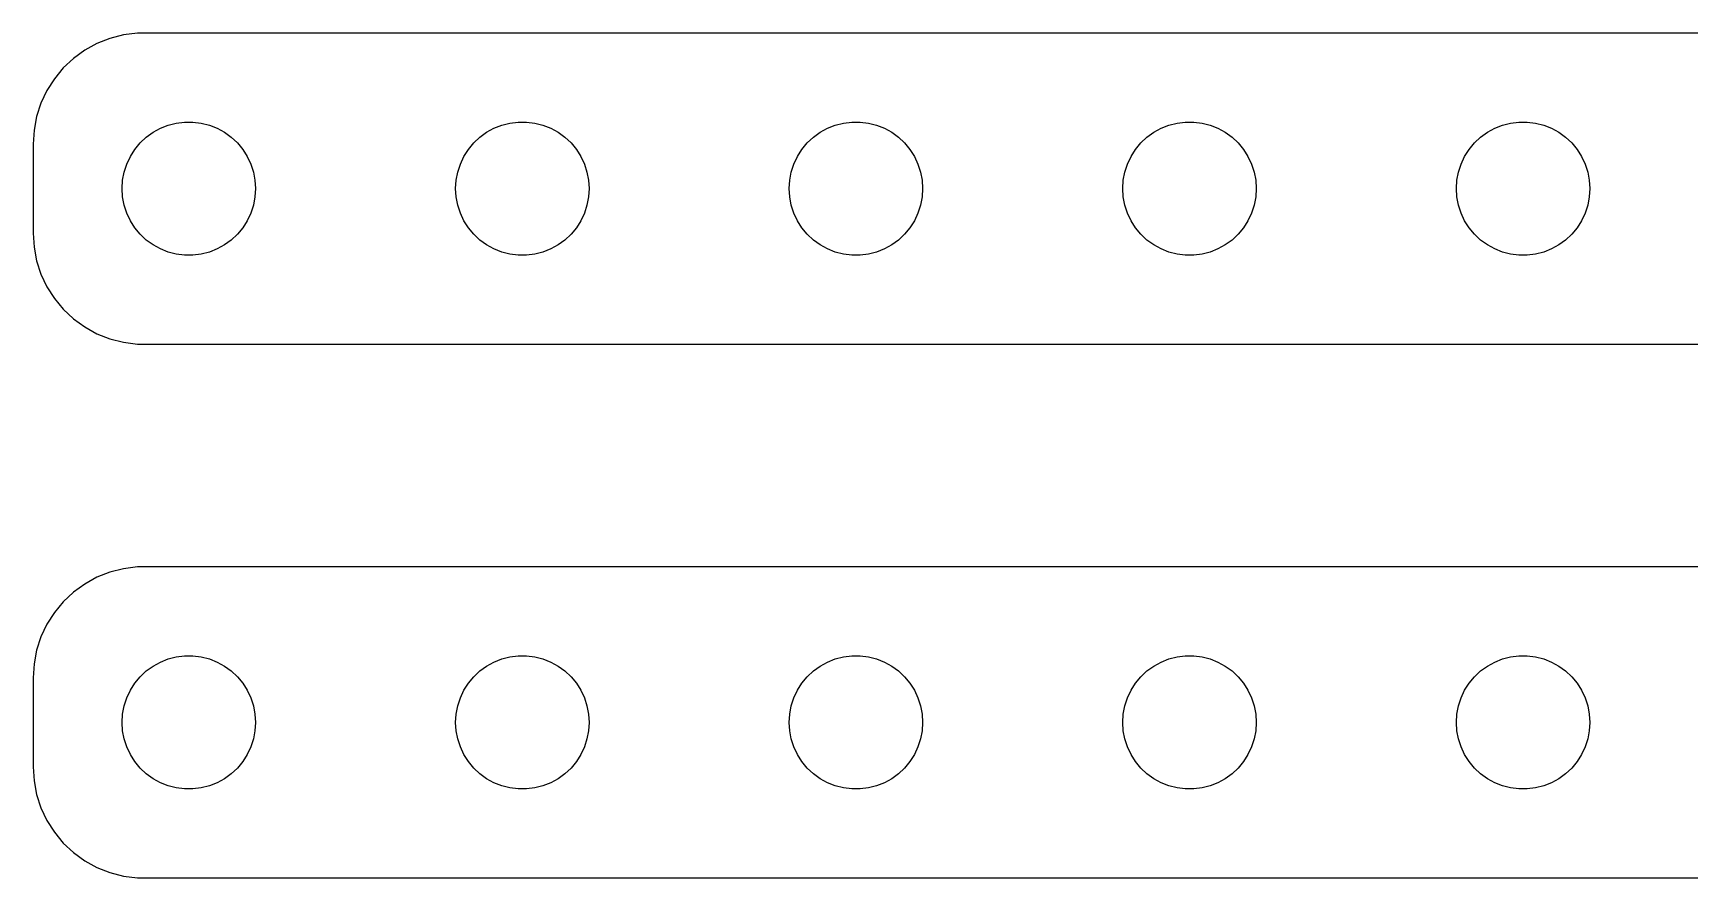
# Model space of a CAD drawing. Header units: metres. Extents: x -74 to 74, y 113 to 223.
# Drawn here: x -74.5 to 0, y 113 to 151 of the extents above; entities that cross this region are included whole.
import ezdxf

# ---------------------------------------------------------------- set-up
doc = ezdxf.new("R2010")
doc.units = ezdxf.units.M

msp = doc.modelspace()

# ---------------------------------------------------------------- linework, layer by layer
for p, q in [((-71.6289, 150.524), (-72.1791, 150.222)), ((-71.0451, 150.755), (-71.6289, 150.524)), ((-70.4369, 150.911), (-71.0451, 150.755)), ((-69.8139, 150.99), (-70.4369, 150.911)), ((69.8139, 150.99), (-69.8139, 150.99)), ((-72.6871, 149.853), (-73.1448, 149.423)), ((-72.1791, 150.222), (-72.6871, 149.853)), ((-73.1448, 149.423), (-73.5451, 148.939)), ((-73.8815, 148.409), (-74.1489, 147.841)), ((-73.5451, 148.939), (-73.8815, 148.409)), ((-74.1489, 147.841), (-74.3429, 147.243)), ((-74.3429, 147.243), (-74.4606, 146.627)), ((-68.7773, 146.714), (-68.427, 146.853)), ((-68.427, 146.853), (-68.0621, 146.947)), ((-68.0621, 146.947), (-67.6884, 146.994)), ((-67.6884, 146.994), (-67.3116, 146.994)), ((-67.3116, 146.994), (-66.9379, 146.947)), ((-66.9379, 146.947), (-66.573, 146.853)), ((-66.573, 146.853), (-66.2227, 146.714)), ((-53.7773, 146.714), (-53.427, 146.853)), ((-53.427, 146.853), (-53.0621, 146.947)), ((-53.0621, 146.947), (-52.6884, 146.994)), ((-52.6884, 146.994), (-52.3116, 146.994)), ((-52.3116, 146.994), (-51.9379, 146.947)), ((-51.9379, 146.947), (-51.5729, 146.853)), ((-51.5729, 146.853), (-51.2227, 146.714)), ((-38.7773, 146.714), (-38.427, 146.853)), ((-38.427, 146.853), (-38.0621, 146.947)), ((-38.0621, 146.947), (-37.6884, 146.994)), ((-37.6884, 146.994), (-37.3116, 146.994)), ((-37.3116, 146.994), (-36.9379, 146.947)), ((-36.9379, 146.947), (-36.5729, 146.853)), ((-36.5729, 146.853), (-36.2227, 146.714)), ((-23.7773, 146.714), (-23.427, 146.853)), ((-23.427, 146.853), (-23.0621, 146.947)), ((-23.0621, 146.947), (-22.6884, 146.994)), ((-22.6884, 146.994), (-22.3116, 146.994)), ((-22.3116, 146.994), (-21.9379, 146.947)), ((-21.9379, 146.947), (-21.5729, 146.853)), ((-21.5729, 146.853), (-21.2227, 146.714)), ((-8.77733, 146.714), (-8.42705, 146.853)), ((-8.42705, 146.853), (-8.06213, 146.947)), ((-8.06213, 146.947), (-7.68837, 146.994)), ((-7.68837, 146.994), (-7.31161, 146.994)), ((-7.31161, 146.994), (-6.93785, 146.947)), ((-6.93785, 146.947), (-6.57294, 146.853)), ((-6.57294, 146.853), (-6.22266, 146.714)), ((-74.4606, 146.627), (-74.5, 146)), ((-69.927, 145.763), (-69.6869, 146.054)), ((-69.6869, 146.054), (-69.4123, 146.312)), ((-69.4123, 146.312), (-69.1075, 146.533)), ((-69.1075, 146.533), (-68.7773, 146.714)), ((-66.2227, 146.714), (-65.8925, 146.533)), ((-65.8925, 146.533), (-65.5877, 146.312)), ((-65.5877, 146.312), (-65.3131, 146.054)), ((-65.3131, 146.054), (-65.073, 145.763)), ((-54.927, 145.763), (-54.6869, 146.054)), ((-54.6869, 146.054), (-54.4123, 146.312)), ((-54.4123, 146.312), (-54.1075, 146.533)), ((-54.1075, 146.533), (-53.7773, 146.714)), ((-51.2227, 146.714), (-50.8925, 146.533)), ((-50.8925, 146.533), (-50.5877, 146.312)), ((-50.5877, 146.312), (-50.3131, 146.054)), ((-50.3131, 146.054), (-50.0729, 145.763)), ((-39.927, 145.763), (-39.6869, 146.054)), ((-39.6869, 146.054), (-39.4123, 146.312)), ((-39.4123, 146.312), (-39.1075, 146.533)), ((-39.1075, 146.533), (-38.7773, 146.714)), ((-36.2227, 146.714), (-35.8925, 146.533)), ((-35.8925, 146.533), (-35.5877, 146.312)), ((-35.5877, 146.312), (-35.3131, 146.054)), ((-35.3131, 146.054), (-35.0729, 145.763)), ((-24.927, 145.763), (-24.6869, 146.054)), ((-24.6869, 146.054), (-24.4123, 146.312)), ((-24.4123, 146.312), (-24.1075, 146.533)), ((-24.1075, 146.533), (-23.7773, 146.714)), ((-21.2227, 146.714), (-20.8925, 146.533)), ((-20.8925, 146.533), (-20.5877, 146.312)), ((-20.5877, 146.312), (-20.3131, 146.054)), ((-20.3131, 146.054), (-20.0729, 145.763)), ((-9.92705, 145.763), (-9.6869, 146.054)), ((-9.6869, 146.054), (-9.41226, 146.312)), ((-9.41226, 146.312), (-9.10747, 146.533)), ((-9.10747, 146.533), (-8.77733, 146.714)), ((-6.22266, 146.714), (-5.89252, 146.533)), ((-5.89252, 146.533), (-5.58772, 146.312)), ((-5.58772, 146.312), (-5.31308, 146.054)), ((-5.31308, 146.054), (-5.07294, 145.763)), ((-74.5, 146), (-74.5, 142)), ((-70.2893, 145.104), (-70.1289, 145.445)), ((-70.1289, 145.445), (-69.927, 145.763)), ((-65.073, 145.763), (-64.8711, 145.445)), ((-64.8711, 145.445), (-64.7107, 145.104)), ((-55.2893, 145.104), (-55.1289, 145.445)), ((-55.1289, 145.445), (-54.927, 145.763)), ((-50.0729, 145.763), (-49.8711, 145.445)), ((-49.8711, 145.445), (-49.7107, 145.104)), ((-40.2893, 145.104), (-40.1289, 145.445)), ((-40.1289, 145.445), (-39.927, 145.763)), ((-35.0729, 145.763), (-34.8711, 145.445)), ((-34.8711, 145.445), (-34.7107, 145.104)), ((-25.2893, 145.104), (-25.1289, 145.445)), ((-25.1289, 145.445), (-24.927, 145.763)), ((-20.0729, 145.763), (-19.8711, 145.445)), ((-19.8711, 145.445), (-19.7107, 145.104)), ((-10.2893, 145.104), (-10.1289, 145.445)), ((-10.1289, 145.445), (-9.92705, 145.763)), ((-5.07294, 145.763), (-4.87108, 145.445)), ((-4.87108, 145.445), (-4.71066, 145.104)), ((-70.4763, 144.376), (-70.4057, 144.746)), ((-70.4057, 144.746), (-70.2893, 145.104)), ((-64.7107, 145.104), (-64.5943, 144.746)), ((-64.5943, 144.746), (-64.5237, 144.376)), ((-55.4763, 144.376), (-55.4057, 144.746)), ((-55.4057, 144.746), (-55.2893, 145.104)), ((-49.7107, 145.104), (-49.5942, 144.746)), ((-49.5942, 144.746), (-49.5237, 144.376)), ((-40.4763, 144.376), (-40.4057, 144.746)), ((-40.4057, 144.746), (-40.2893, 145.104)), ((-34.7107, 145.104), (-34.5942, 144.746)), ((-34.5942, 144.746), (-34.5237, 144.376)), ((-25.4763, 144.376), (-25.4057, 144.746)), ((-25.4057, 144.746), (-25.2893, 145.104)), ((-19.7107, 145.104), (-19.5942, 144.746)), ((-19.5942, 144.746), (-19.5237, 144.376)), ((-10.4763, 144.376), (-10.4057, 144.746)), ((-10.4057, 144.746), (-10.2893, 145.104)), ((-4.71066, 145.104), (-4.59424, 144.746)), ((-4.59424, 144.746), (-4.52365, 144.376)), ((-70.5, 144), (-70.4763, 144.376)), ((-70.4763, 143.624), (-70.5, 144)), ((-64.5237, 144.376), (-64.5, 144)), ((-64.5, 144), (-64.5237, 143.624)), ((-55.5, 144), (-55.4763, 144.376)), ((-55.4763, 143.624), (-55.5, 144)), ((-49.5237, 144.376), (-49.5, 144)), ((-49.5, 144), (-49.5237, 143.624)), ((-40.5, 144), (-40.4763, 144.376)), ((-40.4763, 143.624), (-40.5, 144)), ((-34.5237, 144.376), (-34.5, 144)), ((-34.5, 144), (-34.5237, 143.624)), ((-25.5, 144), (-25.4763, 144.376)), ((-25.4763, 143.624), (-25.5, 144)), ((-19.5237, 144.376), (-19.5, 144)), ((-19.5, 144), (-19.5237, 143.624)), ((-10.5, 144), (-10.4763, 144.376)), ((-10.4763, 143.624), (-10.5, 144)), ((-4.52365, 144.376), (-4.5, 144)), ((-4.5, 144), (-4.52365, 143.624)), ((-70.4057, 143.254), (-70.4763, 143.624)), ((-70.2893, 142.896), (-70.4057, 143.254)), ((-64.5943, 143.254), (-64.7107, 142.896)), ((-64.5237, 143.624), (-64.5943, 143.254)), ((-55.4057, 143.254), (-55.4763, 143.624)), ((-55.2893, 142.896), (-55.4057, 143.254)), ((-49.5942, 143.254), (-49.7107, 142.896)), ((-49.5237, 143.624), (-49.5942, 143.254)), ((-40.4057, 143.254), (-40.4763, 143.624)), ((-40.2893, 142.896), (-40.4057, 143.254)), ((-34.5942, 143.254), (-34.7107, 142.896)), ((-34.5237, 143.624), (-34.5942, 143.254)), ((-25.4057, 143.254), (-25.4763, 143.624)), ((-25.2893, 142.896), (-25.4057, 143.254)), ((-19.5942, 143.254), (-19.7107, 142.896)), ((-19.5237, 143.624), (-19.5942, 143.254)), ((-10.4057, 143.254), (-10.4763, 143.624)), ((-10.2893, 142.896), (-10.4057, 143.254)), ((-4.59424, 143.254), (-4.71066, 142.896)), ((-4.52365, 143.624), (-4.59424, 143.254)), ((-70.1289, 142.555), (-70.2893, 142.896)), ((-69.927, 142.237), (-70.1289, 142.555)), ((-64.8711, 142.555), (-65.073, 142.237)), ((-64.7107, 142.896), (-64.8711, 142.555)), ((-55.1289, 142.555), (-55.2893, 142.896)), ((-54.927, 142.237), (-55.1289, 142.555)), ((-49.8711, 142.555), (-50.0729, 142.237)), ((-49.7107, 142.896), (-49.8711, 142.555)), ((-40.1289, 142.555), (-40.2893, 142.896)), ((-39.927, 142.237), (-40.1289, 142.555)), ((-34.8711, 142.555), (-35.0729, 142.237)), ((-34.7107, 142.896), (-34.8711, 142.555)), ((-25.1289, 142.555), (-25.2893, 142.896)), ((-24.927, 142.237), (-25.1289, 142.555)), ((-19.8711, 142.555), (-20.0729, 142.237)), ((-19.7107, 142.896), (-19.8711, 142.555)), ((-10.1289, 142.555), (-10.2893, 142.896)), ((-9.92705, 142.237), (-10.1289, 142.555)), ((-4.87108, 142.555), (-5.07294, 142.237)), ((-4.71066, 142.896), (-4.87108, 142.555)), ((-74.5, 142), (-74.4606, 141.373)), ((-69.6869, 141.946), (-69.927, 142.237)), ((-69.4123, 141.688), (-69.6869, 141.946)), ((-69.1075, 141.467), (-69.4123, 141.688)), ((-65.5877, 141.688), (-65.8925, 141.467)), ((-65.3131, 141.946), (-65.5877, 141.688)), ((-65.073, 142.237), (-65.3131, 141.946)), ((-54.6869, 141.946), (-54.927, 142.237)), ((-54.4123, 141.688), (-54.6869, 141.946)), ((-54.1075, 141.467), (-54.4123, 141.688)), ((-50.5877, 141.688), (-50.8925, 141.467)), ((-50.3131, 141.946), (-50.5877, 141.688)), ((-50.0729, 142.237), (-50.3131, 141.946)), ((-39.6869, 141.946), (-39.927, 142.237)), ((-39.4123, 141.688), (-39.6869, 141.946)), ((-39.1075, 141.467), (-39.4123, 141.688)), ((-35.5877, 141.688), (-35.8925, 141.467)), ((-35.3131, 141.946), (-35.5877, 141.688)), ((-35.0729, 142.237), (-35.3131, 141.946)), ((-24.6869, 141.946), (-24.927, 142.237)), ((-24.4123, 141.688), (-24.6869, 141.946)), ((-24.1075, 141.467), (-24.4123, 141.688)), ((-20.5877, 141.688), (-20.8925, 141.467)), ((-20.3131, 141.946), (-20.5877, 141.688)), ((-20.0729, 142.237), (-20.3131, 141.946)), ((-9.6869, 141.946), (-9.92705, 142.237)), ((-9.41226, 141.688), (-9.6869, 141.946)), ((-9.10747, 141.467), (-9.41226, 141.688)), ((-5.58772, 141.688), (-5.89252, 141.467)), ((-5.31308, 141.946), (-5.58772, 141.688)), ((-5.07294, 142.237), (-5.31308, 141.946)), ((-74.4606, 141.373), (-74.3429, 140.757)), ((-68.7773, 141.286), (-69.1075, 141.467)), ((-68.427, 141.147), (-68.7773, 141.286)), ((-68.0621, 141.053), (-68.427, 141.147)), ((-67.6884, 141.006), (-68.0621, 141.053)), ((-67.3116, 141.006), (-67.6884, 141.006)), ((-66.9379, 141.053), (-67.3116, 141.006)), ((-66.573, 141.147), (-66.9379, 141.053)), ((-66.2227, 141.286), (-66.573, 141.147)), ((-65.8925, 141.467), (-66.2227, 141.286)), ((-53.7773, 141.286), (-54.1075, 141.467)), ((-53.427, 141.147), (-53.7773, 141.286)), ((-53.0621, 141.053), (-53.427, 141.147)), ((-52.6884, 141.006), (-53.0621, 141.053)), ((-52.3116, 141.006), (-52.6884, 141.006)), ((-51.9379, 141.053), (-52.3116, 141.006)), ((-51.5729, 141.147), (-51.9379, 141.053)), ((-51.2227, 141.286), (-51.5729, 141.147)), ((-50.8925, 141.467), (-51.2227, 141.286)), ((-38.7773, 141.286), (-39.1075, 141.467)), ((-38.427, 141.147), (-38.7773, 141.286)), ((-38.0621, 141.053), (-38.427, 141.147)), ((-37.6884, 141.006), (-38.0621, 141.053)), ((-37.3116, 141.006), (-37.6884, 141.006)), ((-36.9379, 141.053), (-37.3116, 141.006)), ((-36.5729, 141.147), (-36.9379, 141.053)), ((-36.2227, 141.286), (-36.5729, 141.147)), ((-35.8925, 141.467), (-36.2227, 141.286)), ((-23.7773, 141.286), (-24.1075, 141.467)), ((-23.427, 141.147), (-23.7773, 141.286)), ((-23.0621, 141.053), (-23.427, 141.147)), ((-22.6884, 141.006), (-23.0621, 141.053)), ((-22.3116, 141.006), (-22.6884, 141.006)), ((-21.9379, 141.053), (-22.3116, 141.006)), ((-21.5729, 141.147), (-21.9379, 141.053)), ((-21.2227, 141.286), (-21.5729, 141.147)), ((-20.8925, 141.467), (-21.2227, 141.286)), ((-8.77733, 141.286), (-9.10747, 141.467)), ((-8.42705, 141.147), (-8.77733, 141.286)), ((-8.06213, 141.053), (-8.42705, 141.147)), ((-7.68837, 141.006), (-8.06213, 141.053)), ((-7.31161, 141.006), (-7.68837, 141.006)), ((-6.93785, 141.053), (-7.31161, 141.006)), ((-6.57294, 141.147), (-6.93785, 141.053)), ((-6.22266, 141.286), (-6.57294, 141.147)), ((-5.89252, 141.467), (-6.22266, 141.286)), ((-74.3429, 140.757), (-74.1489, 140.159)), ((-74.1489, 140.159), (-73.8815, 139.591)), ((-73.8815, 139.591), (-73.5451, 139.061)), ((-73.5451, 139.061), (-73.1448, 138.577)), ((-73.1448, 138.577), (-72.6871, 138.147)), ((-72.6871, 138.147), (-72.1791, 137.778)), ((-72.1791, 137.778), (-71.6289, 137.476)), ((-71.6289, 137.476), (-71.0451, 137.245)), ((-71.0451, 137.245), (-70.4369, 137.089)), ((-70.4369, 137.089), (-69.8139, 137.01)), ((-69.8139, 137.01), (69.8139, 137.01)), ((-71.0451, 126.755), (-71.6289, 126.524)), ((-70.4369, 126.911), (-71.0451, 126.755)), ((-69.8139, 126.99), (-70.4369, 126.911)), ((69.8139, 126.99), (-69.8139, 126.99)), ((-72.1791, 126.222), (-72.6871, 125.853)), ((-71.6289, 126.524), (-72.1791, 126.222)), ((-73.1448, 125.423), (-73.5451, 124.939)), ((-72.6871, 125.853), (-73.1448, 125.423)), ((-73.5451, 124.939), (-73.8815, 124.409)), ((-74.1489, 123.841), (-74.3429, 123.243)), ((-73.8815, 124.409), (-74.1489, 123.841)), ((-74.3429, 123.243), (-74.4606, 122.627)), ((-68.427, 122.853), (-68.0621, 122.947)), ((-68.0621, 122.947), (-67.6884, 122.994)), ((-67.6884, 122.994), (-67.3116, 122.994)), ((-67.3116, 122.994), (-66.9379, 122.947)), ((-66.9379, 122.947), (-66.573, 122.853)), ((-53.427, 122.853), (-53.0621, 122.947)), ((-53.0621, 122.947), (-52.6884, 122.994)), ((-52.6884, 122.994), (-52.3116, 122.994)), ((-52.3116, 122.994), (-51.9379, 122.947)), ((-51.9379, 122.947), (-51.5729, 122.853)), ((-38.427, 122.853), (-38.0621, 122.947)), ((-38.0621, 122.947), (-37.6884, 122.994)), ((-37.6884, 122.994), (-37.3116, 122.994)), ((-37.3116, 122.994), (-36.9379, 122.947)), ((-36.9379, 122.947), (-36.5729, 122.853)), ((-23.427, 122.853), (-23.0621, 122.947)), ((-23.0621, 122.947), (-22.6884, 122.994)), ((-22.6884, 122.994), (-22.3116, 122.994)), ((-22.3116, 122.994), (-21.9379, 122.947)), ((-21.9379, 122.947), (-21.5729, 122.853)), ((-8.42705, 122.853), (-8.06213, 122.947)), ((-8.06213, 122.947), (-7.68837, 122.994)), ((-7.68837, 122.994), (-7.31161, 122.994)), ((-7.31161, 122.994), (-6.93785, 122.947)), ((-6.93785, 122.947), (-6.57294, 122.853)), ((-74.4606, 122.627), (-74.5, 122)), ((-69.6869, 122.054), (-69.4123, 122.312)), ((-69.4123, 122.312), (-69.1075, 122.533)), ((-69.1075, 122.533), (-68.7773, 122.714)), ((-68.7773, 122.714), (-68.427, 122.853)), ((-66.573, 122.853), (-66.2227, 122.714)), ((-66.2227, 122.714), (-65.8925, 122.533)), ((-65.8925, 122.533), (-65.5877, 122.312)), ((-65.5877, 122.312), (-65.3131, 122.054)), ((-54.6869, 122.054), (-54.4123, 122.312)), ((-54.4123, 122.312), (-54.1075, 122.533)), ((-54.1075, 122.533), (-53.7773, 122.714)), ((-53.7773, 122.714), (-53.427, 122.853)), ((-51.5729, 122.853), (-51.2227, 122.714)), ((-51.2227, 122.714), (-50.8925, 122.533)), ((-50.8925, 122.533), (-50.5877, 122.312)), ((-50.5877, 122.312), (-50.3131, 122.054)), ((-39.6869, 122.054), (-39.4123, 122.312)), ((-39.4123, 122.312), (-39.1075, 122.533)), ((-39.1075, 122.533), (-38.7773, 122.714)), ((-38.7773, 122.714), (-38.427, 122.853)), ((-36.5729, 122.853), (-36.2227, 122.714)), ((-36.2227, 122.714), (-35.8925, 122.533)), ((-35.8925, 122.533), (-35.5877, 122.312)), ((-35.5877, 122.312), (-35.3131, 122.054)), ((-24.6869, 122.054), (-24.4123, 122.312)), ((-24.4123, 122.312), (-24.1075, 122.533)), ((-24.1075, 122.533), (-23.7773, 122.714)), ((-23.7773, 122.714), (-23.427, 122.853)), ((-21.5729, 122.853), (-21.2227, 122.714)), ((-21.2227, 122.714), (-20.8925, 122.533)), ((-20.8925, 122.533), (-20.5877, 122.312)), ((-20.5877, 122.312), (-20.3131, 122.054)), ((-9.6869, 122.054), (-9.41226, 122.312)), ((-9.41226, 122.312), (-9.10747, 122.533)), ((-9.10747, 122.533), (-8.77733, 122.714)), ((-8.77733, 122.714), (-8.42705, 122.853)), ((-6.57294, 122.853), (-6.22266, 122.714)), ((-6.22266, 122.714), (-5.89252, 122.533)), ((-5.89252, 122.533), (-5.58772, 122.312)), ((-5.58772, 122.312), (-5.31308, 122.054)), ((-74.5, 122), (-74.5, 118)), ((-70.2893, 121.104), (-70.1289, 121.445)), ((-70.1289, 121.445), (-69.927, 121.763)), ((-69.927, 121.763), (-69.6869, 122.054)), ((-65.3131, 122.054), (-65.073, 121.763)), ((-65.073, 121.763), (-64.8711, 121.445)), ((-64.8711, 121.445), (-64.7107, 121.104)), ((-55.2893, 121.104), (-55.1289, 121.445)), ((-55.1289, 121.445), (-54.927, 121.763)), ((-54.927, 121.763), (-54.6869, 122.054)), ((-50.3131, 122.054), (-50.0729, 121.763)), ((-50.0729, 121.763), (-49.8711, 121.445)), ((-49.8711, 121.445), (-49.7107, 121.104)), ((-40.2893, 121.104), (-40.1289, 121.445)), ((-40.1289, 121.445), (-39.927, 121.763)), ((-39.927, 121.763), (-39.6869, 122.054)), ((-35.3131, 122.054), (-35.0729, 121.763)), ((-35.0729, 121.763), (-34.8711, 121.445)), ((-34.8711, 121.445), (-34.7107, 121.104)), ((-25.2893, 121.104), (-25.1289, 121.445)), ((-25.1289, 121.445), (-24.927, 121.763)), ((-24.927, 121.763), (-24.6869, 122.054)), ((-20.3131, 122.054), (-20.0729, 121.763)), ((-20.0729, 121.763), (-19.8711, 121.445)), ((-19.8711, 121.445), (-19.7107, 121.104)), ((-10.2893, 121.104), (-10.1289, 121.445)), ((-10.1289, 121.445), (-9.92705, 121.763)), ((-9.92705, 121.763), (-9.6869, 122.054)), ((-5.31308, 122.054), (-5.07294, 121.763)), ((-5.07294, 121.763), (-4.87108, 121.445)), ((-4.87108, 121.445), (-4.71066, 121.104)), ((-70.4763, 120.376), (-70.4057, 120.746)), ((-70.4057, 120.746), (-70.2893, 121.104)), ((-64.7107, 121.104), (-64.5943, 120.746)), ((-64.5943, 120.746), (-64.5237, 120.376)), ((-55.4763, 120.376), (-55.4057, 120.746)), ((-55.4057, 120.746), (-55.2893, 121.104)), ((-49.7107, 121.104), (-49.5942, 120.746)), ((-49.5942, 120.746), (-49.5237, 120.376)), ((-40.4763, 120.376), (-40.4057, 120.746)), ((-40.4057, 120.746), (-40.2893, 121.104)), ((-34.7107, 121.104), (-34.5942, 120.746)), ((-34.5942, 120.746), (-34.5237, 120.376)), ((-25.4763, 120.376), (-25.4057, 120.746)), ((-25.4057, 120.746), (-25.2893, 121.104)), ((-19.7107, 121.104), (-19.5942, 120.746)), ((-19.5942, 120.746), (-19.5237, 120.376)), ((-10.4763, 120.376), (-10.4057, 120.746)), ((-10.4057, 120.746), (-10.2893, 121.104)), ((-4.71066, 121.104), (-4.59424, 120.746)), ((-4.59424, 120.746), (-4.52365, 120.376)), ((-70.5, 120), (-70.4763, 120.376)), ((-70.4763, 119.624), (-70.5, 120)), ((-64.5237, 120.376), (-64.5, 120)), ((-64.5, 120), (-64.5237, 119.624)), ((-55.5, 120), (-55.4763, 120.376)), ((-55.4763, 119.624), (-55.5, 120)), ((-49.5237, 120.376), (-49.5, 120)), ((-49.5, 120), (-49.5237, 119.624)), ((-40.5, 120), (-40.4763, 120.376)), ((-40.4763, 119.624), (-40.5, 120)), ((-34.5237, 120.376), (-34.5, 120)), ((-34.5, 120), (-34.5237, 119.624)), ((-25.5, 120), (-25.4763, 120.376)), ((-25.4763, 119.624), (-25.5, 120)), ((-19.5237, 120.376), (-19.5, 120)), ((-19.5, 120), (-19.5237, 119.624)), ((-10.5, 120), (-10.4763, 120.376)), ((-10.4763, 119.624), (-10.5, 120)), ((-4.52365, 120.376), (-4.5, 120)), ((-4.5, 120), (-4.52365, 119.624)), ((-70.4057, 119.254), (-70.4763, 119.624)), ((-70.2893, 118.896), (-70.4057, 119.254)), ((-64.5943, 119.254), (-64.7107, 118.896)), ((-64.5237, 119.624), (-64.5943, 119.254)), ((-55.4057, 119.254), (-55.4763, 119.624)), ((-55.2893, 118.896), (-55.4057, 119.254)), ((-49.5942, 119.254), (-49.7107, 118.896)), ((-49.5237, 119.624), (-49.5942, 119.254)), ((-40.4057, 119.254), (-40.4763, 119.624)), ((-40.2893, 118.896), (-40.4057, 119.254)), ((-34.5942, 119.254), (-34.7107, 118.896)), ((-34.5237, 119.624), (-34.5942, 119.254)), ((-25.4057, 119.254), (-25.4763, 119.624)), ((-25.2893, 118.896), (-25.4057, 119.254)), ((-19.5942, 119.254), (-19.7107, 118.896)), ((-19.5237, 119.624), (-19.5942, 119.254)), ((-10.4057, 119.254), (-10.4763, 119.624)), ((-10.2893, 118.896), (-10.4057, 119.254)), ((-4.59424, 119.254), (-4.71066, 118.896)), ((-4.52365, 119.624), (-4.59424, 119.254)), ((-70.1289, 118.555), (-70.2893, 118.896)), ((-69.927, 118.237), (-70.1289, 118.555)), ((-64.8711, 118.555), (-65.073, 118.237)), ((-64.7107, 118.896), (-64.8711, 118.555)), ((-55.1289, 118.555), (-55.2893, 118.896)), ((-54.927, 118.237), (-55.1289, 118.555)), ((-49.8711, 118.555), (-50.0729, 118.237)), ((-49.7107, 118.896), (-49.8711, 118.555)), ((-40.1289, 118.555), (-40.2893, 118.896)), ((-39.927, 118.237), (-40.1289, 118.555)), ((-34.8711, 118.555), (-35.0729, 118.237)), ((-34.7107, 118.896), (-34.8711, 118.555)), ((-25.1289, 118.555), (-25.2893, 118.896)), ((-24.927, 118.237), (-25.1289, 118.555)), ((-19.8711, 118.555), (-20.0729, 118.237)), ((-19.7107, 118.896), (-19.8711, 118.555)), ((-10.1289, 118.555), (-10.2893, 118.896)), ((-9.92705, 118.237), (-10.1289, 118.555)), ((-4.87108, 118.555), (-5.07294, 118.237)), ((-4.71066, 118.896), (-4.87108, 118.555)), ((-74.5, 118), (-74.4606, 117.373)), ((-69.6869, 117.946), (-69.927, 118.237)), ((-69.4123, 117.688), (-69.6869, 117.946)), ((-65.3131, 117.946), (-65.5877, 117.688)), ((-65.073, 118.237), (-65.3131, 117.946)), ((-54.6869, 117.946), (-54.927, 118.237)), ((-54.4123, 117.688), (-54.6869, 117.946)), ((-50.3131, 117.946), (-50.5877, 117.688)), ((-50.0729, 118.237), (-50.3131, 117.946)), ((-39.6869, 117.946), (-39.927, 118.237)), ((-39.4123, 117.688), (-39.6869, 117.946)), ((-35.3131, 117.946), (-35.5877, 117.688)), ((-35.0729, 118.237), (-35.3131, 117.946)), ((-24.6869, 117.946), (-24.927, 118.237)), ((-24.4123, 117.688), (-24.6869, 117.946)), ((-20.3131, 117.946), (-20.5877, 117.688)), ((-20.0729, 118.237), (-20.3131, 117.946)), ((-9.6869, 117.946), (-9.92705, 118.237)), ((-9.41226, 117.688), (-9.6869, 117.946)), ((-5.31308, 117.946), (-5.58772, 117.688)), ((-5.07294, 118.237), (-5.31308, 117.946)), ((-74.4606, 117.373), (-74.3429, 116.757)), ((-69.1075, 117.467), (-69.4123, 117.688)), ((-68.7773, 117.286), (-69.1075, 117.467)), ((-68.427, 117.147), (-68.7773, 117.286)), ((-68.0621, 117.053), (-68.427, 117.147)), ((-67.6884, 117.006), (-68.0621, 117.053)), ((-67.3116, 117.006), (-67.6884, 117.006)), ((-66.9379, 117.053), (-67.3116, 117.006)), ((-66.573, 117.147), (-66.9379, 117.053)), ((-66.2227, 117.286), (-66.573, 117.147)), ((-65.8925, 117.467), (-66.2227, 117.286)), ((-65.5877, 117.688), (-65.8925, 117.467)), ((-54.1075, 117.467), (-54.4123, 117.688)), ((-53.7773, 117.286), (-54.1075, 117.467)), ((-53.427, 117.147), (-53.7773, 117.286)), ((-53.0621, 117.053), (-53.427, 117.147)), ((-52.6884, 117.006), (-53.0621, 117.053)), ((-52.3116, 117.006), (-52.6884, 117.006)), ((-51.9379, 117.053), (-52.3116, 117.006)), ((-51.5729, 117.147), (-51.9379, 117.053)), ((-51.2227, 117.286), (-51.5729, 117.147)), ((-50.8925, 117.467), (-51.2227, 117.286)), ((-50.5877, 117.688), (-50.8925, 117.467)), ((-39.1075, 117.467), (-39.4123, 117.688)), ((-38.7773, 117.286), (-39.1075, 117.467)), ((-38.427, 117.147), (-38.7773, 117.286)), ((-38.0621, 117.053), (-38.427, 117.147)), ((-37.6884, 117.006), (-38.0621, 117.053)), ((-37.3116, 117.006), (-37.6884, 117.006)), ((-36.9379, 117.053), (-37.3116, 117.006)), ((-36.5729, 117.147), (-36.9379, 117.053)), ((-36.2227, 117.286), (-36.5729, 117.147)), ((-35.8925, 117.467), (-36.2227, 117.286)), ((-35.5877, 117.688), (-35.8925, 117.467)), ((-24.1075, 117.467), (-24.4123, 117.688)), ((-23.7773, 117.286), (-24.1075, 117.467)), ((-23.427, 117.147), (-23.7773, 117.286)), ((-23.0621, 117.053), (-23.427, 117.147)), ((-22.6884, 117.006), (-23.0621, 117.053)), ((-22.3116, 117.006), (-22.6884, 117.006)), ((-21.9379, 117.053), (-22.3116, 117.006)), ((-21.5729, 117.147), (-21.9379, 117.053)), ((-21.2227, 117.286), (-21.5729, 117.147)), ((-20.8925, 117.467), (-21.2227, 117.286)), ((-20.5877, 117.688), (-20.8925, 117.467)), ((-9.10747, 117.467), (-9.41226, 117.688)), ((-8.77733, 117.286), (-9.10747, 117.467)), ((-8.42705, 117.147), (-8.77733, 117.286)), ((-8.06213, 117.053), (-8.42705, 117.147)), ((-7.68837, 117.006), (-8.06213, 117.053)), ((-7.31161, 117.006), (-7.68837, 117.006)), ((-6.93785, 117.053), (-7.31161, 117.006)), ((-6.57294, 117.147), (-6.93785, 117.053)), ((-6.22266, 117.286), (-6.57294, 117.147)), ((-5.89252, 117.467), (-6.22266, 117.286)), ((-5.58772, 117.688), (-5.89252, 117.467)), ((-74.3429, 116.757), (-74.1489, 116.159)), ((-74.1489, 116.159), (-73.8815, 115.591)), ((-73.8815, 115.591), (-73.5451, 115.061)), ((-73.5451, 115.061), (-73.1448, 114.577)), ((-73.1448, 114.577), (-72.6871, 114.147)), ((-72.6871, 114.147), (-72.1791, 113.778)), ((-72.1791, 113.778), (-71.6289, 113.476)), ((-71.6289, 113.476), (-71.0451, 113.245)), ((-71.0451, 113.245), (-70.4369, 113.089)), ((-70.4369, 113.089), (-69.8139, 113.01)), ((-69.8139, 113.01), (69.8139, 113.01))]:
    msp.add_line(p, q)

doc.saveas('drawing.dxf')
